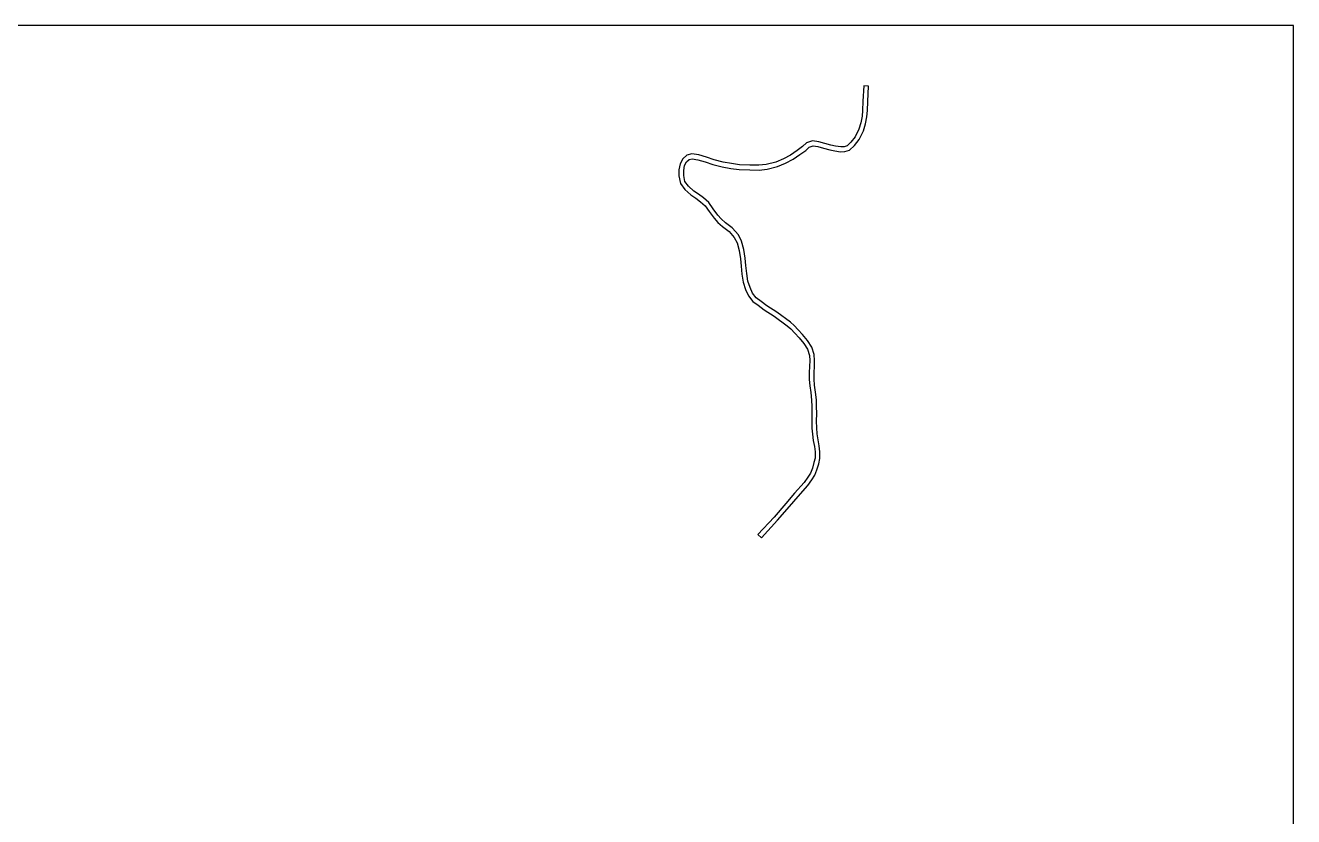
# Model space of a CAD drawing. Header units: metres. Extents: x 4000 to 8000, y -96000 to -93000.
# Drawn here: x 4813 to 5600, y -93491 to -93000 of the extents above; entities that cross this region are included whole.
import ezdxf

# ---------------------------------------------------------------- set-up
doc = ezdxf.new("R2010")
doc.units = ezdxf.units.M
doc.header["$LTSCALE"] = 2.5
doc.layers.add('図郭', color=7, linetype='Continuous')
doc.layers.add('道路', color=7, linetype='Continuous')

msp = doc.modelspace()

# ---------------------------------------------------------------- linework, layer by layer
at = {"layer": '図郭'}
msp.add_lwpolyline([(4800, -93600), (5600, -93600), (5600, -93000), (4800, -93000)], close=True, dxfattribs=at)
at = {"layer": '道路'}
for points in [[(5333.23, -93037.47), (5332.74, -93046.99), (5332.54, -93052.7), (5332.28, -93056.34), (5331.37, -93060.4), (5330.31, -93064.45), (5327.93, -93069.18), (5325.33, -93072.52), (5322.98, -93074.67), (5321.06, -93075.32), (5319.06, -93075.36), (5315.85, -93074.92), (5312.96, -93074.26), (5309.17, -93073.3), (5305.46, -93072.15), (5301.57, -93071.63), (5297.75, -93072.93), (5295.37, -93075.22), (5291.91, -93077.59), (5287.88, -93080.43), (5283.47, -93082.76), (5278.76, -93084.78), (5272.79, -93086.21), (5268.22, -93086.73), (5262.63, -93086.69), (5256.25, -93086.49), (5251.23, -93085.75), (5246.05, -93084.74), (5240.55, -93083.34), (5235.78, -93081.83), (5230.94, -93080.36), (5226.63, -93079.77), (5223.54, -93080.52), (5221, -93082.85), (5219.31, -93085.92), (5218.56, -93089.66), (5218.57, -93093.38), (5219.53, -93098.16), (5222.25, -93101.84), (5226.07, -93105.17), (5229.11, -93107.21), (5231.99, -93109.39), (5234.84, -93111.84), (5237.35, -93115.51), (5240.37, -93119.53), (5242.76, -93122.17), (5245.67, -93124.79), (5249.69, -93127.88), (5252.97, -93131.52), (5254.69, -93134.96), (5255.89, -93139.65), (5256.79, -93144.7), (5257.22, -93149.29), (5257.72, -93154.35), (5258.51, -93159.35), (5259.91, -93163.76), (5261.77, -93167.75), (5264.48, -93171.21), (5267.72, -93173.59), (5271.46, -93176.48), (5277.6, -93180.34), (5285.86, -93186.34), (5288, -93188.29), (5290.48, -93190.92), (5293.11, -93193.77), (5296.03, -93197.22), (5298.36, -93200.83), (5299.59, -93204.67), (5299.73, -93207.88), (5299.63, -93211.48), (5299.46, -93215.27), (5299.46, -93219.61), (5299.73, -93223.5), (5300.45, -93227.8), (5300.92, -93232.36), (5301.04, -93236.39), (5301.09, -93240.66), (5300.98, -93245.52), (5301.11, -93249.78), (5301.4, -93253.55), (5301.94, -93257.56), (5302.63, -93261.26), (5303.09, -93264.59), (5303.05, -93268.33), (5302.41, -93271.19), (5301.41, -93274.65), (5300.15, -93277.72), (5298.63, -93280.31), (5296.34, -93283.58), (5290.29, -93290.19), (5284.94, -93296.44), (5277.61, -93304.97), (5267.6, -93315.85)], [(5269.81, -93317.88), (5279.85, -93306.97), (5287.22, -93298.39), (5292.54, -93292.18), (5298.69, -93285.46), (5301.15, -93281.93), (5302.85, -93279.06), (5304.25, -93275.63), (5305.32, -93271.93), (5306.05, -93268.68), (5306.1, -93264.4), (5305.59, -93260.78), (5304.9, -93257.08), (5304.39, -93253.24), (5304.11, -93249.62), (5303.98, -93245.5), (5304.09, -93240.68), (5304.04, -93236.32), (5303.91, -93232.16), (5303.43, -93227.4), (5302.72, -93223.15), (5302.46, -93219.51), (5302.46, -93215.33), (5302.63, -93211.59), (5302.74, -93207.85), (5302.57, -93204.14), (5301.09, -93199.53), (5298.44, -93195.43), (5295.36, -93191.78), (5292.68, -93188.87), (5290.11, -93186.14), (5287.75, -93184.01), (5279.28, -93177.85), (5273.18, -93174.02), (5269.53, -93171.19), (5266.59, -93169.03), (5264.35, -93166.17), (5262.71, -93162.67), (5261.44, -93158.66), (5260.7, -93153.97), (5260.2, -93149), (5259.77, -93144.3), (5258.82, -93139.02), (5257.52, -93133.91), (5255.47, -93129.81), (5251.74, -93125.66), (5247.59, -93122.48), (5244.88, -93120.04), (5242.69, -93117.62), (5239.79, -93113.76), (5237.09, -93109.82), (5233.88, -93107.06), (5230.85, -93104.76), (5227.9, -93102.79), (5224.47, -93099.79), (5222.34, -93096.91), (5221.57, -93093.07), (5221.56, -93089.96), (5222.16, -93086.97), (5223.39, -93084.73), (5225, -93083.26), (5226.79, -93082.82), (5230.3, -93083.3), (5234.9, -93084.7), (5239.73, -93086.22), (5245.39, -93087.67), (5250.72, -93088.7), (5255.98, -93089.48), (5262.57, -93089.69), (5268.38, -93089.73), (5273.31, -93089.17), (5279.7, -93087.63), (5284.77, -93085.47), (5289.45, -93083), (5293.62, -93080.05), (5297.27, -93077.56), (5299.35, -93075.56), (5301.88, -93074.7), (5304.81, -93075.09), (5308.36, -93076.18), (5312.26, -93077.18), (5315.31, -93077.88), (5318.89, -93078.37), (5321.58, -93078.3), (5324.54, -93077.31), (5327.54, -93074.56), (5330.48, -93070.79), (5333.14, -93065.51), (5334.29, -93061.11), (5335.26, -93056.77), (5335.53, -93052.86), (5335.74, -93047.12), (5336.23, -93037.62)], [(5336.23, -93037.62), (5333.23, -93037.47)], [(5267.6, -93315.85), (5269.81, -93317.88)]]:
    msp.add_lwpolyline(points, dxfattribs=at)

doc.saveas('drawing.dxf')
